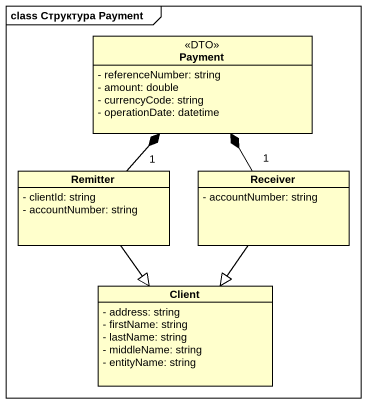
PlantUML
@startuml
mainframe class Структура Payment
hide circle
hide empty members
skinparam classAttributeIconSize 0
class Payment <<DTO>> {
  - referenceNumber: string
  - amount: double
  - currencyCode: string
  - operationDate: datetime
}
class Remitter {
  - clientId: string
  - accountNumber: string
}
class Receiver {
  - accountNumber: string
}
class Client {
  - address: string
  - firstName: string
  - lastName: string
  - middleName: string
  - entityName: string
}
Remitter "1" -up-* Payment
Remitter --|> Client
Receiver "1" -up-* Payment
Receiver --|> Client
@enduml
